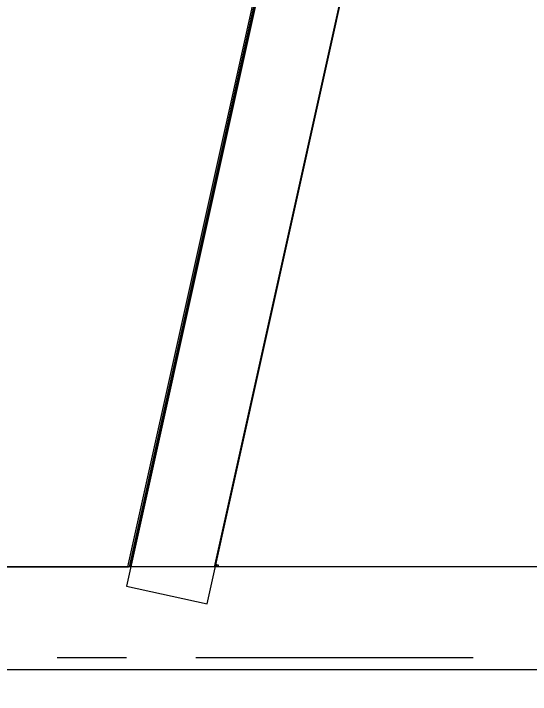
# Model space of a CAD drawing. Header units: inches. Extents: x -1841 to -80, y -100 to 1021.
# Drawn here: x -1318.2 to -1271.9, y 629.2 to 690.1 of the extents above; entities that cross this region are included whole.
import ezdxf

# ---------------------------------------------------------------- set-up
doc = ezdxf.new("R2010")
doc.units = ezdxf.units.IN
doc.header["$MEASUREMENT"] = 0
doc.layers.add('PDF_Geometry', color=7, linetype='Continuous', true_color=0x777777)

msp = doc.modelspace()

# ---------------------------------------------------------------- linework, layer by layer
at = {"layer": 'PDF_Geometry', "color": 7, "lineweight": 25}
for points in [[(-1371.694, 690.04), (-1371.198, 690.04), (-1371.198, 904.382), (-1249.095, 904.382), (-1308.078, 638.833), (-1300.881, 637.261), (-1241.567, 904.382), (-1188.87, 904.382), (-1188.87, 913.482), (-1382.283, 913.482), (-1382.283, 904.382), (-1376.575, 904.382), (-1376.575, 690.04), (-1376.575, 687.972), (-1371.694, 687.972)], [(-1300.136, 640.818), (-1241.567, 904.382)], [(-1140.228, 640.57), (-1171.829, 640.57), (-1371.859, 640.57), (-1371.859, 631.387), (-1173.897, 631.387), (-1173.897, 631.139), (-1164.963, 629.154), (-1164.466, 631.387), (-1128.977, 631.387), (-1128.977, 640.57), (-1128.977, 736.283), (-1140.228, 736.283)]]:
    msp.add_lwpolyline(points, close=True, dxfattribs=at)
for points in [[(-1299.226, 904.382), (-1249.343, 904.382), (-1307.995, 640.57)], [(-1307.83, 640.57), (-1249.26, 904.382), (-1307.83, 640.57)], [(-1249.095, 904.382), (-1307.747, 640.57)], [(-1371.198, 812.887), (-1334.467, 812.887), (-1334.467, 819.836), (-1370.949, 819.836), (-1334.467, 819.836), (-1334.467, 812.887), (-1371.198, 812.887), (-1371.198, 640.57), (-1307.912, 640.57)], [(-1300.219, 640.57), (-1300.136, 640.818), (-1299.971, 640.735), (-1300.054, 640.57), (-1299.971, 640.735)], [(-1300.054, 640.818), (-1299.971, 640.735), (-1299.888, 640.735), (-1299.888, 640.57)], [(-1314.282, 632.463), (-1308.078, 632.463)], [(-1301.874, 632.463), (-1277.056, 632.463)]]:
    msp.add_lwpolyline(points, dxfattribs=at)

doc.saveas('drawing.dxf')
